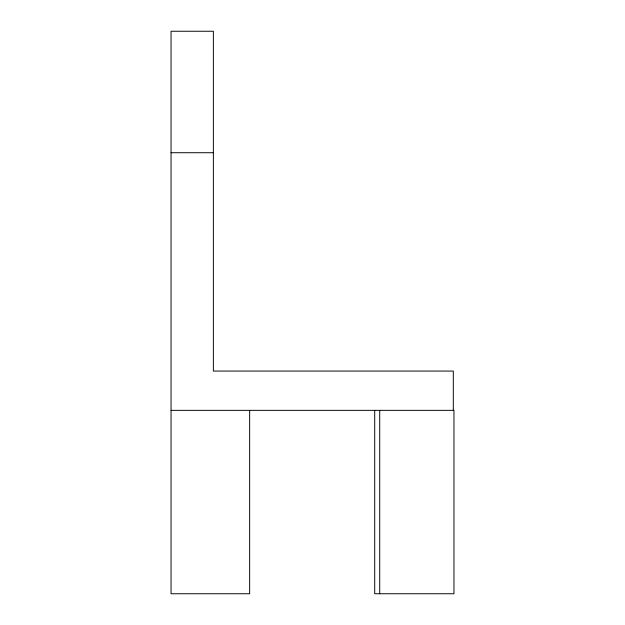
<?xml version="1.0" encoding="UTF-8"?>
<svg xmlns="http://www.w3.org/2000/svg" width="625" height="625" viewBox="0 0 625 625"><rect width="100%" height="100%" fill="white"/><g stroke="black" fill="none" stroke-linecap="round" stroke-linejoin="round"><path stroke-width="0.94" d="M171.047 152.719L213.367 152.719M171.047 410.352L453.953 410.352L453.953 593.75L374.703 593.75L374.703 410.352M453.305 410.352L453.305 371.055L213.367 371.055L213.367 31.25L171.047 31.25L171.047 593.75L249.648 593.75L249.648 410.352M379.719 410.352L379.719 593.75"/></g></svg>
